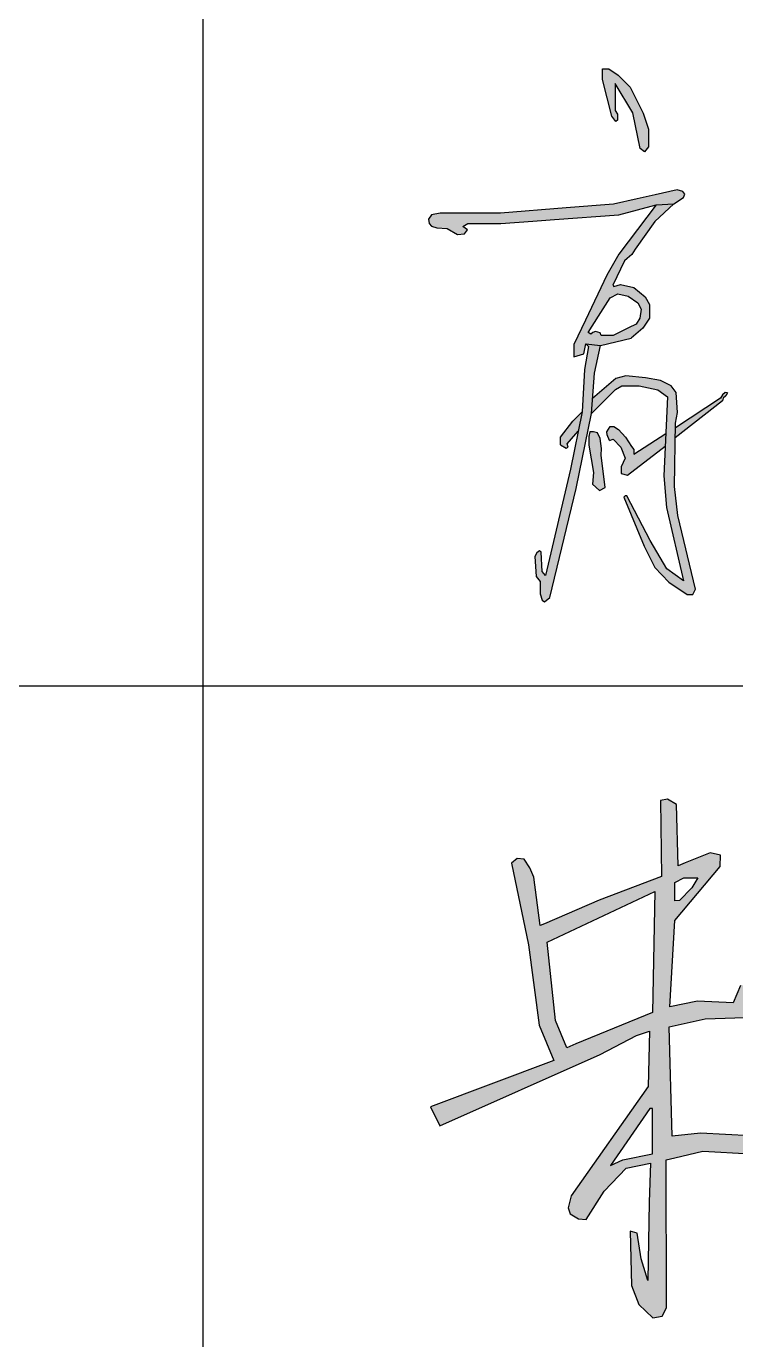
# Model space of a CAD drawing. Extents: x 1728470 to 1835391, y -157368 to 197905.
# Drawn here: x 1814035 to 1815078, y 64279 to 66212 of the extents above; entities that cross this region are included whole.
import ezdxf

# ---------------------------------------------------------------- set-up
doc = ezdxf.new("R2010")
doc.units = 0
doc.header["$LTSCALE"] = 1000
doc.header["$MEASUREMENT"] = 0
doc.layers.get('0').update_dxf_attribs({"linetype": 'CONTINUOUS'})
doc.layers.add('PUB_TITLE', color=4, linetype='CONTINUOUS')

msp = doc.modelspace()

# ---------------------------------------------------------------- hatches: boundary and pattern name
h = msp.add_hatch(color=256)
h.paths.add_polyline_path([(1814905.3, 66140.6), (1814891.4, 66149.8), (1814882, 66149.8), (1814882, 66134), (1814896.1, 66080), (1814901.8, 66072.3), (1814904.1, 66074.3), (1814904.1, 66077.4), (1814904.1, 66083), (1814901.1, 66088.4), (1814901.1, 66099.9), (1814901.1, 66128.4), (1814927.1, 66085.2), (1814937.5, 66032.5), (1814943.8, 66027.5), (1814949.7, 66034.9), (1814949.7, 66061), (1814942.2, 66084.3), (1814922.9, 66122.8)])
h.paths.add_polyline_path([(1814961.1, 65949.7), (1814987.4, 65950.8), (1815001.4, 65960.5), (1815003.5, 65965.3), (1815000.6, 65969.4), (1814992.1, 65971.8), (1814959.5, 65964.4), (1814933.2, 65958.4), (1814898.5, 65950.4), (1814829, 65945), (1814732.3, 65937.5), (1814643.2, 65937.5), (1814630.7, 65935), (1814626.1, 65928.6), (1814627.2, 65922.2), (1814630.6, 65918.2), (1814638.5, 65915.6), (1814653.8, 65914.9), (1814668.7, 65906), (1814679.4, 65906.8), (1814683.6, 65912.6), (1814677, 65917.8), (1814684.1, 65922.2), (1814732.5, 65922.2), (1814779.6, 65925.6), (1814811.4, 65927.9), (1814906.2, 65934.8)])
h.paths.add_polyline_path([(1814914.5, 65867.1), (1814918.6, 65870.6), (1814925.5, 65876.5), (1814930.2, 65884.4), (1814959.2, 65925.1), (1814987.4, 65950.8), (1814961.1, 65949.7), (1814906.4, 65876.8), (1814888.8, 65846), (1814857.2, 65779.6), (1814840.1, 65743.7), (1814840.1, 65725.6), (1814854.8, 65730.1), (1814857.9, 65744.7), (1814879.2, 65742.3), (1814924.3, 65753.4), (1814941.8, 65767.8), (1814951.4, 65782.6), (1814951.4, 65803), (1814945, 65814.2), (1814928.2, 65828.1), (1814908.9, 65832.5), (1814898.7, 65829.5), (1814897.3, 65831.4)])
h.paths.add_polyline_path([(1814904.6, 65818.6), (1814920.2, 65815.2), (1814934.4, 65805.5), (1814938.9, 65795.9), (1814937, 65782.8), (1814931.8, 65774.1), (1814920.6, 65768.5), (1814908.8, 65762.6), (1814897.7, 65757.1), (1814880.5, 65757.1), (1814878.9, 65761.2), (1814872.1, 65763.2), (1814868, 65761.8), (1814865.1, 65759.1), (1814861.1, 65761.7), (1814876.5, 65785.7), (1814893.6, 65812.4)], flags=16)
h.paths.add_polyline_path([(1814870.3, 65701.6), (1814879.2, 65742.3), (1814857.9, 65744.7), (1814861.6, 65741.2), (1814856, 65706.9), (1814852.3, 65644.9), (1814835.2, 65560.2), (1814798.6, 65403.9), (1814793.7, 65409.9), (1814792, 65438.2), (1814789.4, 65440), (1814785.6, 65437.4), (1814782.8, 65431.7), (1814784.7, 65402.4), (1814790.3, 65395.1), (1814790.3, 65377.1), (1814793.5, 65367.6), (1814797.1, 65365.1), (1814804.6, 65371.3), (1814843.6, 65531.9), (1814865.9, 65642.3)])
h.paths.add_polyline_path([(1814967.7, 65691), (1814945.5, 65695), (1814916.8, 65697.9), (1814901.8, 65693.9), (1814867.5, 65664.5), (1814865.9, 65642.3), (1814901.6, 65677.5), (1814910.7, 65682.9), (1814936.3, 65682.9), (1814963.6, 65677.1), (1814977.8, 65666.7), (1814972.6, 65550.4), (1814976.2, 65504.1), (1815001.4, 65396), (1814976.9, 65413.9), (1814952.4, 65455.5), (1814917.9, 65520.9), (1814915.8, 65521.1), (1814913.8, 65519.3), (1814943.4, 65447), (1814959.4, 65415.6), (1814979.6, 65393.8), (1815007, 65376), (1815014.9, 65376), (1815019, 65383.7), (1814993, 65492.1), (1814988.2, 65534.7), (1814989.4, 65628), (1814992.8, 65644), (1814990.6, 65673.5), (1814983.2, 65683.3)])
h.paths.add_polyline_path([(1814852.3, 65644.9), (1814838.4, 65631.3), (1814820.6, 65607.4), (1814820.6, 65596.4), (1814828.7, 65591.2), (1814831.7, 65592.6), (1814830.1, 65597.9), (1814836.7, 65605.3), (1814846.6, 65616.5)], flags=17)
h.paths.add_polyline_path([(1814974.6, 65594.2), (1814975.4, 65612.9), (1814928.2, 65582.3), (1814928.2, 65589.2), (1814925.1, 65594), (1814916.3, 65607.6), (1814906, 65618.9), (1814898.9, 65623.2), (1814893.5, 65623.2), (1814888.4, 65615.5), (1814888.9, 65611), (1814892.4, 65602.5), (1814898.1, 65604.4), (1814909.2, 65593), (1814915.4, 65576.7), (1814909.9, 65563.9), (1814909.9, 65554), (1814918.8, 65551.6)], flags=17)
h.paths.add_polyline_path([(1814880.3, 65581.2), (1814881, 65590.8), (1814878.8, 65605.7), (1814875.1, 65613.7), (1814869.1, 65615.4), (1814863.4, 65615.4), (1814862.3, 65608.5), (1814862.3, 65595.6), (1814869.1, 65555.3), (1814867.6, 65538.5), (1814877.6, 65528.8), (1814886.2, 65533.5)])
h.paths.add_polyline_path([(1815058.6, 65661.2), (1815059.8, 65665), (1815063.6, 65668.4), (1815066.3, 65673), (1815062.8, 65673.5), (1815058.7, 65669.8), (1815055.9, 65665), (1814989.4, 65621.5), (1814989.2, 65606.6)])
for color, points in [(250, [(1814905.3, 66140.6), (1814891.4, 66149.8), (1814882, 66149.8), (1814882, 66134), (1814896.1, 66080), (1814901.8, 66072.3), (1814904.1, 66074.3), (1814904.1, 66077.4), (1814904.1, 66083), (1814901.1, 66088.4), (1814901.1, 66099.9), (1814901.1, 66128.4), (1814927.1, 66085.2), (1814937.5, 66032.5), (1814943.8, 66027.5), (1814949.7, 66034.9), (1814949.7, 66061), (1814942.2, 66084.3), (1814922.9, 66122.8)]), (256, [(1814626.1, 65928.6), (1814627.2, 65922.2), (1814630.6, 65918.2), (1814638.5, 65915.6), (1814653.8, 65914.9), (1814668.7, 65906), (1814679.4, 65906.8), (1814683.6, 65912.6), (1814677, 65917.8), (1814684.1, 65922.2), (1814732.5, 65922.2), (1814779.6, 65925.6), (1814811.4, 65927.9), (1814906.2, 65934.8), (1814961.1, 65949.7), (1814987.4, 65950.8), (1815001.4, 65960.5), (1815003.5, 65965.3), (1815000.6, 65969.4), (1814992.1, 65971.8), (1814959.5, 65964.4), (1814933.2, 65958.4), (1814898.5, 65950.4), (1814829, 65945), (1814732.3, 65937.5), (1814643.2, 65937.5), (1814630.7, 65935)]), (256, [(1814989.4, 65621.5), (1814989.2, 65606.6), (1815058.6, 65661.2), (1815059.8, 65665), (1815063.6, 65668.4), (1815066.3, 65673), (1815062.8, 65673.5), (1815058.7, 65669.8), (1815055.9, 65665)])]:
    msp.add_hatch(color=color).paths.add_polyline_path(points)
h = msp.add_hatch(color=250)
h.paths.add_polyline_path([(1814811.4, 65927.9), (1814906.2, 65934.8), (1814961.1, 65949.7), (1814987.4, 65950.8), (1815001.4, 65960.5), (1815003.5, 65965.3), (1815000.6, 65969.4), (1814992.1, 65971.8), (1814959.5, 65964.4), (1814933.2, 65958.4), (1814898.5, 65950.4), (1814829, 65945), (1814732.3, 65937.5), (1814643.2, 65937.5), (1814630.7, 65935), (1814626.1, 65928.6), (1814627.2, 65922.2), (1814630.6, 65918.2), (1814638.5, 65915.6), (1814653.8, 65914.9), (1814668.7, 65906), (1814679.4, 65906.8), (1814683.6, 65912.6), (1814677, 65917.8), (1814684.1, 65922.2), (1814732.5, 65922.2), (1814779.6, 65925.6)])
h.paths.add_polyline_path([(1814959.2, 65925.1), (1814987.4, 65950.8), (1814961.1, 65949.7), (1814906.4, 65876.8), (1814888.8, 65846), (1814857.2, 65779.6), (1814840.1, 65743.7), (1814840.1, 65725.6), (1814854.8, 65730.1), (1814857.9, 65744.7), (1814879.2, 65742.3), (1814924.3, 65753.4), (1814941.8, 65767.8), (1814951.4, 65782.6), (1814951.4, 65803), (1814945, 65814.2), (1814928.2, 65828.1), (1814908.9, 65832.5), (1814898.7, 65829.5), (1814897.3, 65831.4), (1814914.5, 65867.1), (1814918.6, 65870.6), (1814925.5, 65876.5), (1814930.2, 65884.4)])
h.paths.add_polyline_path([(1814920.2, 65815.2), (1814934.4, 65805.5), (1814938.9, 65795.9), (1814937, 65782.8), (1814931.8, 65774.1), (1814920.6, 65768.5), (1814908.8, 65762.6), (1814897.7, 65757.1), (1814880.5, 65757.1), (1814878.9, 65761.2), (1814872.1, 65763.2), (1814868, 65761.8), (1814865.1, 65759.1), (1814861.1, 65761.7), (1814876.5, 65785.7), (1814893.6, 65812.4), (1814904.6, 65818.6)], flags=16)
h.paths.add_polyline_path([(1814879.2, 65742.3), (1814857.9, 65744.7), (1814861.6, 65741.2), (1814856, 65706.9), (1814852.3, 65644.9), (1814835.2, 65560.2), (1814798.6, 65403.9), (1814793.7, 65409.9), (1814792, 65438.2), (1814789.4, 65440), (1814785.6, 65437.4), (1814782.8, 65431.7), (1814784.7, 65402.4), (1814790.3, 65395.1), (1814790.3, 65377.1), (1814793.5, 65367.6), (1814797.1, 65365.1), (1814804.6, 65371.3), (1814843.6, 65531.9), (1814865.9, 65642.3), (1814870.3, 65701.6)])
h.paths.add_polyline_path([(1814852.3, 65644.9), (1814838.4, 65631.3), (1814820.6, 65607.4), (1814820.6, 65596.4), (1814828.7, 65591.2), (1814831.7, 65592.6), (1814830.1, 65597.9), (1814836.7, 65605.3), (1814846.6, 65616.5)], flags=17)
h.paths.add_polyline_path([(1814967.7, 65691), (1814945.5, 65695), (1814916.8, 65697.9), (1814901.8, 65693.9), (1814867.5, 65664.5), (1814865.9, 65642.3), (1814901.6, 65677.5), (1814910.7, 65682.9), (1814936.3, 65682.9), (1814963.6, 65677.1), (1814977.8, 65666.7), (1814972.6, 65550.4), (1814976.2, 65504.1), (1815001.4, 65396), (1814976.9, 65413.9), (1814952.4, 65455.5), (1814917.9, 65520.9), (1814915.8, 65521.1), (1814913.8, 65519.3), (1814943.4, 65447), (1814959.4, 65415.6), (1814979.6, 65393.8), (1815007, 65376), (1815014.9, 65376), (1815019, 65383.7), (1814993, 65492.1), (1814988.2, 65534.7), (1814989.4, 65628), (1814992.8, 65644), (1814990.6, 65673.5), (1814983.2, 65683.3)])
h.paths.add_polyline_path([(1814925.1, 65594), (1814916.3, 65607.6), (1814906, 65618.9), (1814898.9, 65623.2), (1814893.5, 65623.2), (1814888.4, 65615.5), (1814888.9, 65611), (1814892.4, 65602.5), (1814898.1, 65604.4), (1814909.2, 65593), (1814915.4, 65576.7), (1814909.9, 65563.9), (1814909.9, 65554), (1814918.8, 65551.6), (1814974.6, 65594.2), (1814975.4, 65612.9), (1814928.2, 65582.3), (1814928.2, 65589.2)], flags=17)
h.paths.add_polyline_path([(1815058.6, 65661.2), (1815059.8, 65665), (1815063.6, 65668.4), (1815066.3, 65673), (1815062.8, 65673.5), (1815058.7, 65669.8), (1815055.9, 65665), (1814989.4, 65621.5), (1814989.2, 65606.6)])
h.paths.add_polyline_path([(1814881, 65590.8), (1814878.8, 65605.7), (1814875.1, 65613.7), (1814869.1, 65615.4), (1814863.4, 65615.4), (1814862.3, 65608.5), (1814862.3, 65595.6), (1814869.1, 65555.3), (1814867.6, 65538.5), (1814877.6, 65528.8), (1814886.2, 65533.5), (1814880.3, 65581.2)])
h = msp.add_hatch(color=256)
h.paths.add_polyline_path([(1814897.3, 65831.4), (1814914.5, 65867.1), (1814918.6, 65870.6), (1814925.5, 65876.5), (1814930.2, 65884.4), (1814959.2, 65925.1), (1814987.4, 65950.8), (1814961.1, 65949.7), (1814906.4, 65876.8), (1814888.8, 65846), (1814857.2, 65779.6), (1814840.1, 65743.7), (1814840.1, 65725.6), (1814854.8, 65730.1), (1814857.9, 65744.7), (1814879.2, 65742.3), (1814924.3, 65753.4), (1814941.8, 65767.8), (1814951.4, 65782.6), (1814951.4, 65803), (1814945, 65814.2), (1814928.2, 65828.1), (1814908.9, 65832.5), (1814898.7, 65829.5)])
h.paths.add_polyline_path([(1814904.6, 65818.6), (1814920.2, 65815.2), (1814934.4, 65805.5), (1814938.9, 65795.9), (1814937, 65782.8), (1814931.8, 65774.1), (1814920.6, 65768.5), (1814908.8, 65762.6), (1814897.7, 65757.1), (1814880.5, 65757.1), (1814878.9, 65761.2), (1814872.1, 65763.2), (1814868, 65761.8), (1814865.1, 65759.1), (1814861.1, 65761.7), (1814876.5, 65785.7), (1814893.6, 65812.4)], flags=16)
h.paths.add_polyline_path([(1814879.2, 65742.3), (1814857.9, 65744.7), (1814861.6, 65741.2), (1814856, 65706.9), (1814852.3, 65644.9), (1814835.2, 65560.2), (1814798.6, 65403.9), (1814793.7, 65409.9), (1814792, 65438.2), (1814789.4, 65440), (1814785.6, 65437.4), (1814782.8, 65431.7), (1814784.7, 65402.4), (1814790.3, 65395.1), (1814790.3, 65377.1), (1814793.5, 65367.6), (1814797.1, 65365.1), (1814804.6, 65371.3), (1814843.6, 65531.9), (1814865.9, 65642.3), (1814870.3, 65701.6)])
h.paths.add_polyline_path([(1814901.6, 65677.5), (1814910.7, 65682.9), (1814936.3, 65682.9), (1814963.6, 65677.1), (1814977.8, 65666.7), (1814972.6, 65550.4), (1814976.2, 65504.1), (1815001.4, 65396), (1814976.9, 65413.9), (1814952.4, 65455.5), (1814917.9, 65520.9), (1814915.8, 65521.1), (1814913.8, 65519.3), (1814943.4, 65447), (1814959.4, 65415.6), (1814979.6, 65393.8), (1815007, 65376), (1815014.9, 65376), (1815019, 65383.7), (1814993, 65492.1), (1814988.2, 65534.7), (1814989.4, 65628), (1814992.8, 65644), (1814990.6, 65673.5), (1814983.2, 65683.3), (1814967.7, 65691), (1814945.5, 65695), (1814916.8, 65697.9), (1814901.8, 65693.9), (1814867.5, 65664.5), (1814865.9, 65642.3)])
h.paths.add_polyline_path([(1814852.3, 65644.9), (1814838.4, 65631.3), (1814820.6, 65607.4), (1814820.6, 65596.4), (1814828.7, 65591.2), (1814831.7, 65592.6), (1814830.1, 65597.9), (1814836.7, 65605.3), (1814846.6, 65616.5)], flags=17)
h.paths.add_polyline_path([(1814880.3, 65581.2), (1814881, 65590.8), (1814878.8, 65605.7), (1814875.1, 65613.7), (1814869.1, 65615.4), (1814863.4, 65615.4), (1814862.3, 65608.5), (1814862.3, 65595.6), (1814869.1, 65555.3), (1814867.6, 65538.5), (1814877.6, 65528.8), (1814886.2, 65533.5)])
h.paths.add_polyline_path([(1814974.6, 65594.2), (1814975.4, 65612.9), (1814928.2, 65582.3), (1814928.2, 65589.2), (1814925.1, 65594), (1814916.3, 65607.6), (1814906, 65618.9), (1814898.9, 65623.2), (1814893.5, 65623.2), (1814888.4, 65615.5), (1814888.9, 65611), (1814892.4, 65602.5), (1814898.1, 65604.4), (1814909.2, 65593), (1814915.4, 65576.7), (1814909.9, 65563.9), (1814909.9, 65554), (1814918.8, 65551.6)], flags=17)
h = msp.add_hatch(color=7)
h.paths.add_polyline_path([(1814980.4, 64739.3), (1815033.5, 64751.1), (1815106.5, 64753.6), (1815111.4, 64771), (1815096.6, 64773.1), (1815093.8, 64800.3), (1815085.2, 64800.4), (1815074.3, 64774.5), (1815022, 64777.4), (1814981.4, 64768.8), (1814988.9, 64896.1), (1815055.5, 64975.4), (1815055.7, 64991.9), (1815040.7, 64995.5), (1815004.1, 64980.6), (1814993.8, 64976.6), (1814991.1, 65066.5), (1814977.7, 65074.5), (1814967.5, 65072.5), (1814969.1, 64960.9), (1814877.2, 64926.1), (1814796.7, 64890.9), (1814790.3, 64888.7), (1814781, 64959.5), (1814775.4, 64973.4), (1814766.9, 64986.3), (1814756.9, 64987), (1814748.4, 64980.5), (1814773.3, 64860), (1814789.3, 64741.6), (1814810.7, 64689.6), (1814629.1, 64621.5), (1814642.9, 64593.5), (1814878.6, 64698.9), (1814932.4, 64726.6), (1814951.4, 64733), (1814949.2, 64651.7), (1814836.3, 64490.4), (1814831.7, 64472.9), (1814834.8, 64464), (1814846.8, 64456.6), (1814858.3, 64455.6), (1814884.9, 64497.4), (1814917.3, 64531.1), (1814953, 64538.8), (1814950.9, 64481.5), (1814949.1, 64366), (1814939.2, 64397.7), (1814933.4, 64435.6), (1814922.9, 64438.8), (1814923.9, 64398.4), (1814925, 64358.7), (1814935.9, 64330.6), (1814956.3, 64311.1), (1814970.2, 64313.5), (1814976.5, 64325.7), (1814975.8, 64543.8), (1814988.7, 64546.5), (1815029.7, 64556.4), (1815100, 64552.5), (1815100, 64578.8), (1815026.6, 64582.9), (1814984.5, 64578.3)])
h.paths.add_polyline_path([(1814955.7, 64760.6), (1814842.8, 64714.6), (1814829.9, 64708.3), (1814813.2, 64748.6), (1814800.9, 64864.1), (1814959.1, 64938.4)], flags=16)
h.paths.add_polyline_path([(1814955.7, 64619.4), (1814955.7, 64552.2), (1814912.2, 64543.5), (1814894.1, 64535.2), (1814951.8, 64619.4)], flags=16)
h.paths.add_polyline_path([(1814988.9, 64924.9), (1814988.9, 64951.8), (1815001.9, 64958.9), (1815022.7, 64958.9), (1815013.6, 64944.2), (1814995.4, 64925.3)], flags=16)

# ---------------------------------------------------------------- linework, layer by layer
for p, q in [((1814882, 66134), (1814882, 66149.8)), ((1814882, 66149.8), (1814891.4, 66149.8)), ((1814896.1, 66080), (1814882, 66134)), ((1814891.4, 66149.8), (1814905.3, 66140.6)), ((1814905.3, 66140.6), (1814922.9, 66122.8)), ((1814927.1, 66085.2), (1814901.1, 66128.4)), ((1814901.1, 66128.4), (1814901.1, 66099.9)), ((1814922.9, 66122.8), (1814942.2, 66084.3)), ((1814901.1, 66099.9), (1814901.1, 66088.4)), ((1814901.8, 66072.3), (1814896.1, 66080)), ((1814901.1, 66088.4), (1814904.1, 66083)), ((1814904.1, 66083), (1814904.1, 66077.4)), ((1814904.1, 66077.4), (1814904.1, 66074.3)), ((1814937.5, 66032.5), (1814927.1, 66085.2)), ((1814942.2, 66084.3), (1814949.7, 66061)), ((1814904.1, 66074.3), (1814901.8, 66072.3)), ((1814949.7, 66061), (1814949.7, 66034.9)), ((1814943.8, 66027.5), (1814937.5, 66032.5)), ((1814949.7, 66034.9), (1814943.8, 66027.5)), ((1814959.5, 65964.4), (1814933.2, 65958.4)), ((1814992.1, 65971.8), (1814959.5, 65964.4)), ((1814987.4, 65950.8), (1815001.4, 65960.5)), ((1815000.6, 65969.4), (1814992.1, 65971.8)), ((1815003.5, 65965.3), (1815000.6, 65969.4)), ((1815001.4, 65960.5), (1815003.5, 65965.3)), ((1814829, 65945), (1814732.3, 65937.5)), ((1814898.5, 65950.4), (1814829, 65945)), ((1814933.2, 65958.4), (1814898.5, 65950.4)), ((1814906.2, 65934.8), (1814961.1, 65949.7)), ((1814961.1, 65949.7), (1814906.4, 65876.8)), ((1814987.4, 65950.8), (1814959.2, 65925.1)), ((1814961.1, 65949.7), (1814987.4, 65950.8)), ((1814630.7, 65935), (1814626.1, 65928.6)), ((1814626.1, 65928.6), (1814627.2, 65922.2)), ((1814627.2, 65922.2), (1814630.6, 65918.2)), ((1814643.2, 65937.5), (1814630.7, 65935)), ((1814732.3, 65937.5), (1814643.2, 65937.5)), ((1814677, 65917.8), (1814684.1, 65922.2)), ((1814684.1, 65922.2), (1814732.5, 65922.2)), ((1814732.5, 65922.2), (1814779.6, 65925.6)), ((1814779.6, 65925.6), (1814811.4, 65927.9)), ((1814811.4, 65927.9), (1814906.2, 65934.8)), ((1814959.2, 65925.1), (1814930.2, 65884.4)), ((1814630.6, 65918.2), (1814638.5, 65915.6)), ((1814638.5, 65915.6), (1814653.8, 65914.9)), ((1814653.8, 65914.9), (1814668.7, 65906)), ((1814668.7, 65906), (1814679.4, 65906.8)), ((1814683.6, 65912.6), (1814677, 65917.8)), ((1814679.4, 65906.8), (1814683.6, 65912.6)), ((1814930.2, 65884.4), (1814925.5, 65876.5)), ((1814906.4, 65876.8), (1814888.8, 65846)), ((1814914.5, 65867.1), (1814897.3, 65831.4)), ((1814918.6, 65870.6), (1814914.5, 65867.1)), ((1814925.5, 65876.5), (1814918.6, 65870.6)), ((1814888.8, 65846), (1814857.2, 65779.6)), ((1814897.3, 65831.4), (1814898.7, 65829.5)), ((1814898.7, 65829.5), (1814908.9, 65832.5)), ((1814908.9, 65832.5), (1814928.2, 65828.1)), ((1814928.2, 65828.1), (1814945, 65814.2)), ((1814876.5, 65785.7), (1814893.6, 65812.4)), ((1814893.6, 65812.4), (1814904.6, 65818.6)), ((1814904.6, 65818.6), (1814920.2, 65815.2)), ((1814920.2, 65815.2), (1814934.4, 65805.5)), ((1814934.4, 65805.5), (1814938.9, 65795.9)), ((1814945, 65814.2), (1814951.4, 65803)), ((1814861.1, 65761.7), (1814876.5, 65785.7)), ((1814938.9, 65795.9), (1814937, 65782.8)), ((1814951.4, 65803), (1814951.4, 65782.6)), ((1814857.2, 65779.6), (1814840.1, 65743.7)), ((1814920.6, 65768.5), (1814908.8, 65762.6)), ((1814931.8, 65774.1), (1814920.6, 65768.5)), ((1814941.8, 65767.8), (1814924.3, 65753.4)), ((1814937, 65782.8), (1814931.8, 65774.1)), ((1814951.4, 65782.6), (1814941.8, 65767.8)), ((1814865.1, 65759.1), (1814861.1, 65761.7)), ((1814868, 65761.8), (1814865.1, 65759.1)), ((1814872.1, 65763.2), (1814868, 65761.8)), ((1814878.9, 65761.2), (1814872.1, 65763.2)), ((1814880.5, 65757.1), (1814878.9, 65761.2)), ((1814879.2, 65742.3), (1814924.3, 65753.4)), ((1814897.7, 65757.1), (1814880.5, 65757.1)), ((1814908.8, 65762.6), (1814897.7, 65757.1)), ((1814840.1, 65743.7), (1814840.1, 65725.6)), ((1814840.1, 65725.6), (1814854.8, 65730.1)), ((1814854.8, 65730.1), (1814857.9, 65744.7)), ((1814861.6, 65741.2), (1814856, 65706.9)), ((1814857.9, 65744.7), (1814879.2, 65742.3)), ((1814857.9, 65744.7), (1814861.6, 65741.2)), ((1814870.3, 65701.6), (1814879.2, 65742.3)), ((1814856, 65706.9), (1814852.3, 65644.9)), ((1814865.9, 65642.3), (1814870.3, 65701.6)), ((1814901.8, 65693.9), (1814867.5, 65664.5)), ((1814916.8, 65697.9), (1814901.8, 65693.9)), ((1814945.5, 65695), (1814916.8, 65697.9)), ((1814967.7, 65691), (1814945.5, 65695)), ((1814983.2, 65683.3), (1814967.7, 65691)), ((1814865.9, 65642.3), (1814901.6, 65677.5)), ((1814901.6, 65677.5), (1814910.7, 65682.9)), ((1814910.7, 65682.9), (1814936.3, 65682.9)), ((1814936.3, 65682.9), (1814963.6, 65677.1)), ((1814963.6, 65677.1), (1814977.8, 65666.7)), ((1814990.6, 65673.5), (1814983.2, 65683.3)), ((1814992.8, 65644), (1814990.6, 65673.5)), ((1815058.7, 65669.8), (1815055.9, 65665)), ((1815062.8, 65673.5), (1815058.7, 65669.8)), ((1815066.3, 65673), (1815062.8, 65673.5)), ((1815066.3, 65673), (1815063.6, 65668.4)), ((1814977.8, 65666.7), (1814972.6, 65550.4)), ((1815058.6, 65661.2), (1814989.2, 65606.6)), ((1815055.9, 65665), (1814989.4, 65621.5)), ((1815059.8, 65665), (1815058.6, 65661.2)), ((1815063.6, 65668.4), (1815059.8, 65665)), ((1814820.6, 65607.4), (1814838.4, 65631.3)), ((1814852.3, 65644.9), (1814835.2, 65560.2)), ((1814838.4, 65631.3), (1814852.3, 65644.9)), ((1814843.6, 65531.9), (1814865.9, 65642.3)), ((1814989.4, 65628), (1814992.8, 65644)), ((1814836.7, 65605.3), (1814846.6, 65616.5)), ((1814863.4, 65615.4), (1814862.3, 65608.5)), ((1814869.1, 65615.4), (1814863.4, 65615.4)), ((1814875.1, 65613.7), (1814869.1, 65615.4)), ((1814878.8, 65605.7), (1814875.1, 65613.7)), ((1814888.4, 65615.5), (1814893.5, 65623.2)), ((1814888.9, 65611), (1814888.4, 65615.5)), ((1814892.4, 65602.5), (1814888.9, 65611)), ((1814893.5, 65623.2), (1814898.9, 65623.2)), ((1814898.9, 65623.2), (1814906, 65618.9)), ((1814906, 65618.9), (1814916.3, 65607.6)), ((1814928.2, 65582.3), (1814975.4, 65612.9)), ((1814988.2, 65534.7), (1814989.4, 65628)), ((1814820.6, 65596.4), (1814820.6, 65607.4)), ((1814820.6, 65596.4), (1814828.7, 65591.2)), ((1814828.7, 65591.2), (1814831.7, 65592.6)), ((1814830.1, 65597.9), (1814836.7, 65605.3)), ((1814831.7, 65592.6), (1814830.1, 65597.9)), ((1814862.3, 65608.5), (1814862.3, 65595.6)), ((1814862.3, 65595.6), (1814869.1, 65555.3)), ((1814881, 65590.8), (1814878.8, 65605.7)), ((1814892.4, 65602.5), (1814898.1, 65604.4)), ((1814898.1, 65604.4), (1814909.2, 65593)), ((1814909.2, 65593), (1814915.4, 65576.7)), ((1814916.3, 65607.6), (1814925.1, 65594)), ((1814918.8, 65551.6), (1814974.6, 65594.2)), ((1814925.1, 65594), (1814928.2, 65589.2)), ((1814880.3, 65581.2), (1814881, 65590.8)), ((1814886.2, 65533.5), (1814880.3, 65581.2)), ((1814915.4, 65576.7), (1814909.9, 65563.9)), ((1814928.2, 65589.2), (1814928.2, 65582.3)), ((1814835.2, 65560.2), (1814798.6, 65403.9)), ((1814869.1, 65555.3), (1814867.6, 65538.5)), ((1814909.9, 65563.9), (1814909.9, 65554)), ((1814909.9, 65554), (1814918.8, 65551.6)), ((1814867.6, 65538.5), (1814877.6, 65528.8)), ((1814972.6, 65550.4), (1814976.2, 65504.1)), ((1814993, 65492.1), (1814988.2, 65534.7)), ((1814804.6, 65371.3), (1814843.6, 65531.9)), ((1814877.6, 65528.8), (1814886.2, 65533.5)), ((1814915.8, 65521.1), (1814913.8, 65519.3)), ((1814913.8, 65519.3), (1814943.4, 65447)), ((1814917.9, 65520.9), (1814915.8, 65521.1)), ((1814952.4, 65455.5), (1814917.9, 65520.9)), ((1814976.2, 65504.1), (1815001.4, 65396)), ((1815019, 65383.7), (1814993, 65492.1)), ((1814785.6, 65437.4), (1814782.8, 65431.7)), ((1814789.4, 65440), (1814785.6, 65437.4)), ((1814792, 65438.2), (1814789.4, 65440)), ((1814793.7, 65409.9), (1814792, 65438.2)), ((1814943.4, 65447), (1814959.4, 65415.6)), ((1814976.9, 65413.9), (1814952.4, 65455.5)), ((1814782.8, 65431.7), (1814784.7, 65402.4)), ((1814784.7, 65402.4), (1814790.3, 65395.1)), ((1814798.6, 65403.9), (1814793.7, 65409.9)), ((1814959.4, 65415.6), (1814979.6, 65393.8)), ((1815001.4, 65396), (1814976.9, 65413.9)), ((1814790.3, 65395.1), (1814790.3, 65377.1)), ((1814979.6, 65393.8), (1815007, 65376)), ((1815014.9, 65376), (1815019, 65383.7)), ((1814790.3, 65377.1), (1814793.5, 65367.6)), ((1814793.5, 65367.6), (1814797.1, 65365.1)), ((1814797.1, 65365.1), (1814804.6, 65371.3)), ((1815007, 65376), (1815014.9, 65376))]:
    msp.add_line(p, q)
for points in [[(1815085.2, 64800.4), (1815074.3, 64774.5), (1815022, 64777.4), (1814981.4, 64768.8), (1814988.9, 64896.1), (1815055.5, 64975.4), (1815055.7, 64991.9), (1815040.7, 64995.5), (1815004.1, 64980.6), (1814993.8, 64976.6), (1814991.1, 65066.5), (1814977.7, 65074.5), (1814967.5, 65072.5), (1814969.1, 64960.9), (1814877.2, 64926.1), (1814796.7, 64890.9), (1814790.3, 64888.7), (1814781, 64959.5), (1814775.4, 64973.4), (1814766.9, 64986.3), (1814756.9, 64987), (1814748.4, 64980.5), (1814773.3, 64860), (1814789.3, 64741.6), (1814810.7, 64689.6), (1814629.1, 64621.5), (1814642.9, 64593.5), (1814878.6, 64698.9), (1814932.4, 64726.6), (1814951.4, 64733), (1814949.2, 64651.7), (1814836.3, 64490.4), (1814831.7, 64472.9), (1814834.8, 64464), (1814846.8, 64456.6), (1814858.3, 64455.6), (1814884.9, 64497.4), (1814917.3, 64531.1), (1814953, 64538.8), (1814950.9, 64481.5), (1814949.1, 64366), (1814939.2, 64397.7), (1814933.4, 64435.6), (1814922.9, 64438.8), (1814923.9, 64398.4), (1814925, 64358.7), (1814935.9, 64330.6), (1814956.3, 64311.1), (1814970.2, 64313.5), (1814976.5, 64325.7), (1814975.8, 64543.8), (1814988.7, 64546.5), (1815029.7, 64556.4), (1815100, 64552.5)], [(1814988.9, 64951.8), (1815001.9, 64958.9), (1815022.7, 64958.9), (1815013.6, 64944.2), (1814995.4, 64925.3), (1814988.9, 64924.9), (1814988.9, 64951.8)], [(1814800.9, 64864.1), (1814959.1, 64938.4), (1814955.7, 64760.6), (1814842.8, 64714.6), (1814829.9, 64708.3), (1814813.2, 64748.6), (1814800.9, 64864.1)], [(1815100, 64578.8), (1815026.6, 64582.9), (1814984.5, 64578.3), (1814980.4, 64739.3), (1815033.5, 64751.1), (1815106.5, 64753.6)], [(1814951.8, 64619.4), (1814894.1, 64535.2), (1814912.2, 64543.5), (1814955.7, 64552.2), (1814955.7, 64619.4), (1814951.8, 64619.4)]]:
    msp.add_lwpolyline(points)
at = {"layer": 'PUB_TITLE', "color": 4}
for p, q in [((1814294.8, 60841.5), (1814294.8, 68541.5)), ((1810224.8, 65241.5), (1816274.8, 65241.5))]:
    msp.add_line(p, q, dxfattribs=at)

doc.saveas('drawing.dxf')
